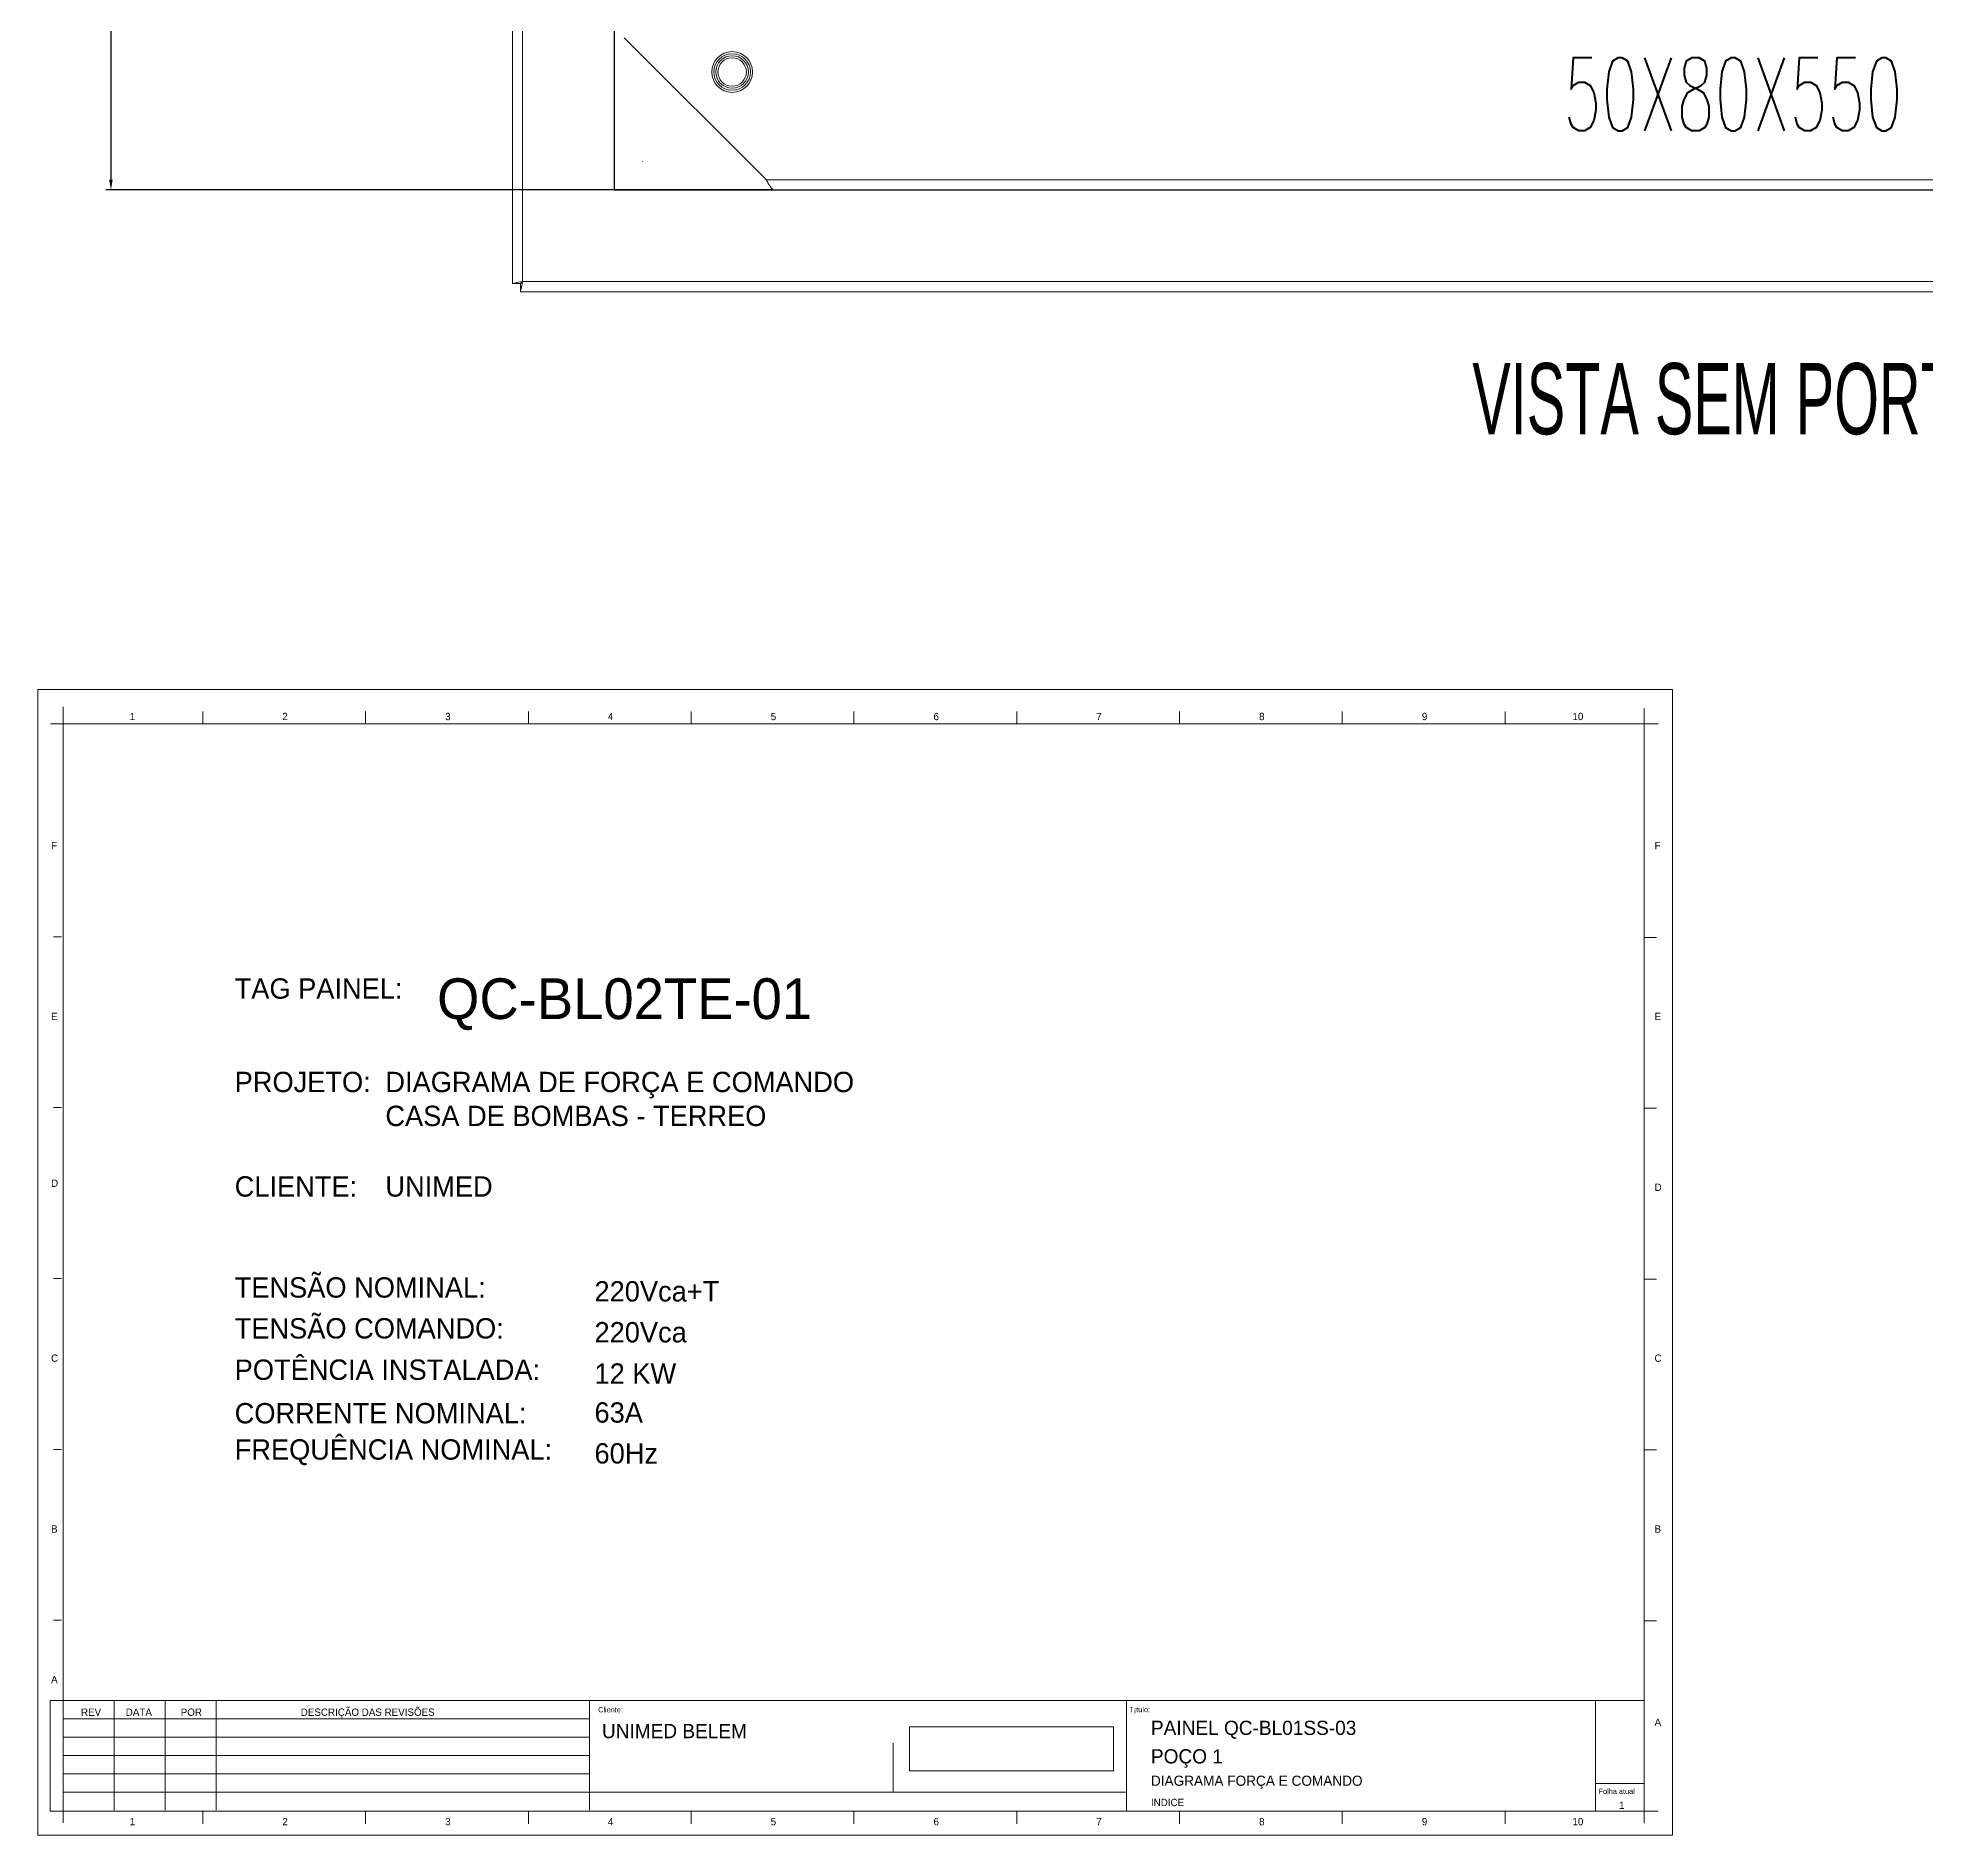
# Model space of a CAD drawing. Header units: inches. Extents: x -3 to 3194, y -983 to 1262.
# Drawn here: x -2.9 to 461.2, y 4.4 to 446.3 of the extents above; entities that cross this region are included whole.
import ezdxf
from ezdxf.enums import TextEntityAlignment as Align

# ---------------------------------------------------------------- set-up
doc = ezdxf.new("R2010")
doc.units = ezdxf.units.IN
doc.header["$MEASUREMENT"] = 0
doc.linetypes.add('ACAD_ISO03W100', pattern=[30, 12, -18])
doc.linetypes.add('EPLANLINE7', pattern=[0])
doc.layers.add('AUTOCONNECTING', color=1, linetype='Continuous', lineweight=13)
doc.layers.add('PLOT', color=3, linetype='Continuous', lineweight=18)
doc.styles.add('EPLFONT', font='')
doc.styles.add('ROMANS', font='romans')
doc.styles.add('SLDTEXTSTYLE2', font='TXT', dxfattribs={"width": 0.605})
doc.styles.get('EPLFONT').set_extended_font_data('EPL5_850')
doc.dimstyles.new('ISO-25', dxfattribs={"dimtxt": 15, "dimasz": 2.5, "dimexe": 1.25, "dimexo": 0.625, "dimtad": 1, "dimtxsty": 'Standard', "dimcen": 2.5, "dimclrd": 4, "dimclre": 4, "dimclrt": 4, "dimadec": 0, "dimazin": 0, "dimtfac": 1, "dimtmove": 0, "dimatfit": 3, "dimfxl": 1, "dimtfillclr": 4, "dimarcsym": 0})
picture_1 = doc.add_image_def('image2.png', size_in_pixel=(494, 106))

# ---------------------------------------------------------------- blocks, each defined once
blk = doc.blocks.new('*D161')
at = {"layer": 'AUTOCONNECTING', "color": 4, "lineweight": -2, "transparency": 16777216}
for p, q in [((177.57, 1158.84), (13.85, 1158.84)), ((15.1, 1156.34), (15.1, 411.34)), ((177.57, 408.84), (13.85, 408.84))]:
    blk.add_line(p, q, dxfattribs=at)
at = {"layer": 'AUTOCONNECTING', "color": 4, "lineweight": 13, "transparency": 16777216}
for points in [[(14.68, 1156.34), (15.52, 1156.34), (15.1, 1158.84)], [(14.68, 411.34), (15.52, 411.34), (15.1, 408.84)]]:
    blk.add_solid(points, dxfattribs=at)
at = {"layer": 'Defpoints', "color": 0, "lineweight": 13, "transparency": 16777216}
for p in [(178.2, 1158.84), (15.1, 408.84), (178.2, 408.84)]:
    blk.add_point(p, dxfattribs=at)
at = {"layer": 'AUTOCONNECTING', "color": 4, "lineweight": 13, "transparency": 16777216, "insert": (6.98, 783.84), "char_height": 15, "attachment_point": 5, "rotation": 90}
blk.add_mtext('750', dxfattribs=at)

msp = doc.modelspace()

# ---------------------------------------------------------------- linework, layer by layer
at = {"color": 7, "linetype": 'Continuous', "lineweight": 15}
for p, q in [((113.742, 1181.841), (113.742, 385.841)), ((116.242, 1181.341), (116.242, 386.341)), ((115.742, 385.841), (113.742, 385.841)), ((115.742, 383.841), (115.742, 385.841)), ((116.242, 386.341), (711.242, 386.341)), ((115.742, 383.841), (711.742, 383.841))]:
    msp.add_line(p, q, dxfattribs=at)
at = {"color": 30, "linetype": 'Continuous', "lineweight": 15, "true_color": 0xf26722}
for p, q in [((141.242, 446.257), (176.158, 411.341)), ((651.326, 411.341), (176.158, 411.341)), ((649.284, 408.841), (178.2, 408.841))]:
    msp.add_line(p, q, dxfattribs=at)
at = {"color": 116, "true_color": 0x136734}
msp.add_lwpolyline([(138.742, 408.841), (688.742, 408.841), (688.742, 458.841), (138.742, 458.841)], close=True, dxfattribs=at)
at = {"color": 7, "linetype": 'Continuous', "lineweight": 15, "flags": 128}
for points in [[(145.69, 415.789), (145.743, 415.842), (145.745, 415.843)], [(145.745, 415.843), (145.743, 415.842), (145.69, 415.789)], [(113.742, 385.841), (113.79, 385.85), (113.932, 385.879), (114.163, 385.925), (114.474, 385.987), (114.853, 386.063), (115.285, 386.149), (115.754, 386.243), (116.242, 386.341)], [(116.242, 386.341), (116.144, 385.853), (116.051, 385.384), (115.964, 384.952), (115.888, 384.573), (115.826, 384.262), (115.78, 384.031), (115.752, 383.889), (115.742, 383.841)], [(116.242, 386.341), (116.144, 386.243), (116.051, 386.149), (115.964, 386.063), (115.888, 385.987), (115.826, 385.925), (115.78, 385.879), (115.752, 385.85), (115.742, 385.841)], [(115.742, 385.841), (115.752, 385.85), (115.78, 385.879), (115.826, 385.925), (115.888, 385.987), (115.964, 386.063), (116.051, 386.149), (116.144, 386.243), (116.242, 386.341)]]:
    msp.add_lwpolyline(points, dxfattribs=at)
at = {"color": 30, "linetype": 'Continuous', "lineweight": 15, "true_color": 0xf26722}
for radius in [5, 4.5, 4, 3.5]:
    msp.add_circle((167.742, 437.841), radius, dxfattribs=at)
msp.add_open_spline([(176.158, 411.341), (176.328, 411.013), (176.668, 410.358), (177.179, 409.531), (177.689, 408.953), (178.03, 408.878), (178.2, 408.841)], degree=3, knots=[0, 0, 0, 0, 0.2500012, 0.5000017, 0.7500017, 1, 1, 1, 1], dxfattribs=at)
at = {"layer": 'AUTOCONNECTING', "color": 0, "linetype": 'ACAD_ISO03W100', "lineweight": 13}
msp.add_line((207.304, 15.05), (207.304, 37.55), dxfattribs=at)
at = {"layer": 'AUTOCONNECTING', "color": 3, "lineweight": 13}
msp.add_line((207.304, 15.05), (264.675, 15.05), dxfattribs=at)
at = {"layer": 'AUTOCONNECTING', "color": 3}
msp.add_line((391.875, 4.425), (398.775, 4.425), dxfattribs=at)
msp.add_lwpolyline([(398.775, 4.425), (-2.875, 4.425), (-2.875, 286.044), (398.775, 286.044)], close=True, dxfattribs=at)
at = {"layer": 'AUTOCONNECTING', "color": 3, "lineweight": 13}
msp.add_lwpolyline([(3.375, 277.594), (391.875, 277.594), (391.875, 37.55), (3.375, 37.55)], close=True, dxfattribs=at)
at = {"layer": 'PLOT', "color": 3, "linetype": 'EPLANLINE7', "lineweight": 13}
for p, q in [((3.375, 281.819), (3.375, 7.5)), ((37.675, 277.619), (37.675, 280.619)), ((77.675, 277.619), (77.675, 280.619)), ((117.675, 277.619), (117.675, 280.619)), ((157.675, 277.619), (157.675, 280.619)), ((197.675, 277.619), (197.675, 280.619)), ((237.675, 277.619), (237.675, 280.619)), ((277.675, 277.619), (277.675, 280.619)), ((317.675, 277.619), (317.675, 280.619)), ((357.675, 277.619), (357.675, 280.619)), ((391.875, 281.419), (391.875, 7.4)), ((0.25, 277.594), (395.25, 277.594)), ((2.95, 225.275), (0.95, 225.275)), ((391.875, 225.125), (394.875, 225.125)), ((2.95, 183.275), (0.95, 183.275)), ((391.875, 183.125), (394.875, 183.125)), ((2.95, 141.275), (0.95, 141.275)), ((391.875, 141.125), (394.875, 141.125)), ((2.95, 99.275), (0.95, 99.275)), ((391.875, 99.125), (394.875, 99.125)), ((2.95, 57.275), (0.95, 57.275)), ((391.875, 57.125), (394.875, 57.125)), ((0.15, 10.375), (0.15, 37.45)), ((0.2, 37.55), (391.925, 37.55)), ((15.925, 37.55), (15.925, 10.55)), ((28.425, 37.55), (28.425, 10.55)), ((40.925, 37.55), (40.925, 10.55)), ((132.675, 37.55), (132.675, 10.55)), ((264.675, 37.55), (264.675, 10.425)), ((379.875, 37.412), (379.875, 10.412)), ((132.675, 33.05), (3.425, 33.05)), ((132.675, 28.55), (3.425, 28.55)), ((132.675, 24.05), (3.425, 24.05)), ((132.675, 19.55), (3.425, 19.55)), ((264.675, 15.05), (3.425, 15.05)), ((379.875, 17.137), (391.875, 17.137)), ((0.15, 10.375), (395.325, 10.375)), ((37.675, 7.225), (37.675, 10.225)), ((77.675, 7.225), (77.675, 10.225)), ((117.675, 7.225), (117.675, 10.225)), ((157.675, 7.225), (157.675, 10.225)), ((197.675, 7.225), (197.675, 10.225)), ((237.675, 7.225), (237.675, 10.225)), ((277.675, 7.225), (277.675, 10.225)), ((317.675, 7.225), (317.675, 10.225)), ((357.675, 7.225), (357.675, 10.225))]:
    msp.add_line(p, q, dxfattribs=at)

# ---------------------------------------------------------------- texts
at = {"lineweight": 5, "style": 'ROMANS', "width": 0.6}
msp.add_text('50X80X550', height=18, dxfattribs=at).set_placement((413.721, 432.342, -46.028), align=Align.MIDDLE_CENTER)
at = {"color": 7, "linetype": 'Continuous', "lineweight": 0, "insert": (413.742, 366.298), "char_height": 17.5, "attachment_point": 2, "style": 'SLDTEXTSTYLE2'}
msp.add_mtext('VISTA SEM PORTA', dxfattribs=at)
at = {"layer": 'AUTOCONNECTING', "color": 2, "lineweight": 13, "attachment_point": 1, "style": 'EPLFONT'}
for s, width, insert, char_height in [('TAG PAINEL:', 48.21292, (45.509, 215.053), 5), ('QC-BL02TE-01', 151.6067, (95.243, 215.053), 10), ('PROJETO:', 31.92295, (45.509, 192.083), 5), ('DIAGRAMA DE FORÇA E COMANDO\\PCASA DE BOMBAS - TERREO', 151.6067, (82.539, 192.083), 5), ('CLIENTE:', 31.92295, (45.509, 166.401), 5), ('UNIMED', 151.6067, (82.539, 166.401), 5), ('TENSÃO NOMINAL:', 68.37558, (45.509, 141.579), 5), ('220Vca+T', 117.34481, (133.928, 140.623), 5), ('TENSÃO COMANDO:', 73.13617, (45.509, 131.525), 5), ('220Vca', 117.34481, (133.928, 130.569), 5), ('POTÊNCIA INSTALADA:', 84.51569, (45.509, 121.362), 5), ('12 KW', 117.34481, (133.928, 120.407), 5), ('CORRENTE NOMINAL:', 81.63793, (45.509, 110.667), 5), ('63A', 117.34481, (133.928, 110.845), 5), ('FREQUÊNCIA NOMINAL:', 87.24729, (45.509, 101.747), 5), ('60Hz', 117.34481, (133.928, 100.791), 5)]:
    msp.add_mtext_dynamic_manual_height_columns(s, width=width, gutter_width=1, heights=[0], dxfattribs=dict(at, insert=insert, char_height=char_height))
at = {"layer": 'PLOT', "color": 2, "style": 'EPLFONT'}
for s, height, p in [('1 ', 1.8, (19.725, 278.519)), ('2 ', 1.8, (57.225, 278.519)), ('3 ', 1.8, (97.225, 278.519)), ('4 ', 1.8, (137.225, 278.519)), ('5 ', 1.8, (177.225, 278.519)), ('6 ', 1.8, (217.225, 278.519)), ('7 ', 1.8, (257.225, 278.519)), ('8 ', 1.8, (297.225, 278.519)), ('9 ', 1.8, (337.225, 278.519)), ('10 ', 1.8, (374.225, 278.519)), ('F', 1.8, (0.4, 246.8)), ('F', 1.8, (394.4, 246.8)), ('E', 1.8, (0.4, 204.8)), ('E', 1.8, (394.4, 204.8)), ('D', 1.8, (0.4, 163.8)), ('D', 1.8, (394.4, 162.8)), ('C', 1.8, (0.4, 120.8)), ('C', 1.8, (394.4, 120.8)), ('B', 1.8, (0.4, 78.8)), ('B', 1.8, (394.4, 78.8)), ('A', 1.8, (0.4, 41.8)), ('REV', 1.8, (7.75, 33.775)), ('DATA', 1.8, (18.75, 33.775)), ('POR', 1.8, (32.25, 33.775)), ('DESCRIÇÃO DAS REVISÕES', 1.8, (61.75, 33.775)), ('Cliente:', 1.3, (134.81, 34.625)), ('T¡tulo:', 1.3, (265.35, 34.675)), ('PAINEL QC-BL01SS-03', 3.5, (270.65, 29.075)), ('A', 1.8, (394.4, 31.3)), ('POÇO 1', 3.5, (270.65, 22.075)), ('DIAGRAMA FORÇA E COMANDO', 2.5, (270.65, 16.575)), ('Folha atual', 1.3, (380.65, 14.587)), ('INDICE', 1.8, (270.65, 11.575)), ('1', 1.8, (385.678, 10.887)), ('1 ', 1.8, (19.725, 6.875)), ('2 ', 1.8, (57.225, 6.875)), ('3 ', 1.8, (97.225, 6.875)), ('4 ', 1.8, (137.225, 6.875)), ('5 ', 1.8, (177.225, 6.875)), ('6 ', 1.8, (217.225, 6.875)), ('7 ', 1.8, (257.225, 6.875)), ('8 ', 1.8, (297.225, 6.875)), ('9 ', 1.8, (337.225, 6.875)), ('10 ', 1.8, (374.225, 6.875))]:
    msp.add_text(s, height=height, dxfattribs=at).set_placement(p)
msp.add_text('UNIMED BELEM', height=3.5, dxfattribs=at).set_placement((153.57, 28.282), align=Align.CENTER)

# ---------------------------------------------------------------- dimensions: what is measured, and where the dimension line sits
at = {"layer": 'AUTOCONNECTING', "lineweight": 13}
dim = msp.add_linear_dim(base=(15.1, 408.841), p1=(178.2, 1158.841), p2=(178.2, 408.841), angle=90, dimstyle='ISO-25', dxfattribs=at)
dim.commit()
dim.dimension.update_dxf_attribs({"geometry": '*D161', "text_midpoint": (6.975, 783.841)})

# ---------------------------------------------------------------- pictures from other files: only their frames are drawn
at = {"layer": 'AUTOCONNECTING', "color": 0, "linetype": 'ACAD_ISO03W100', "lineweight": 13}
image = msp.add_image(picture_1, insert=(211.326, 20.282), size_in_units=(50.154, 10.762), dxfattribs=at)
image.dxf.flags = 7

doc.saveas('drawing.dxf')
